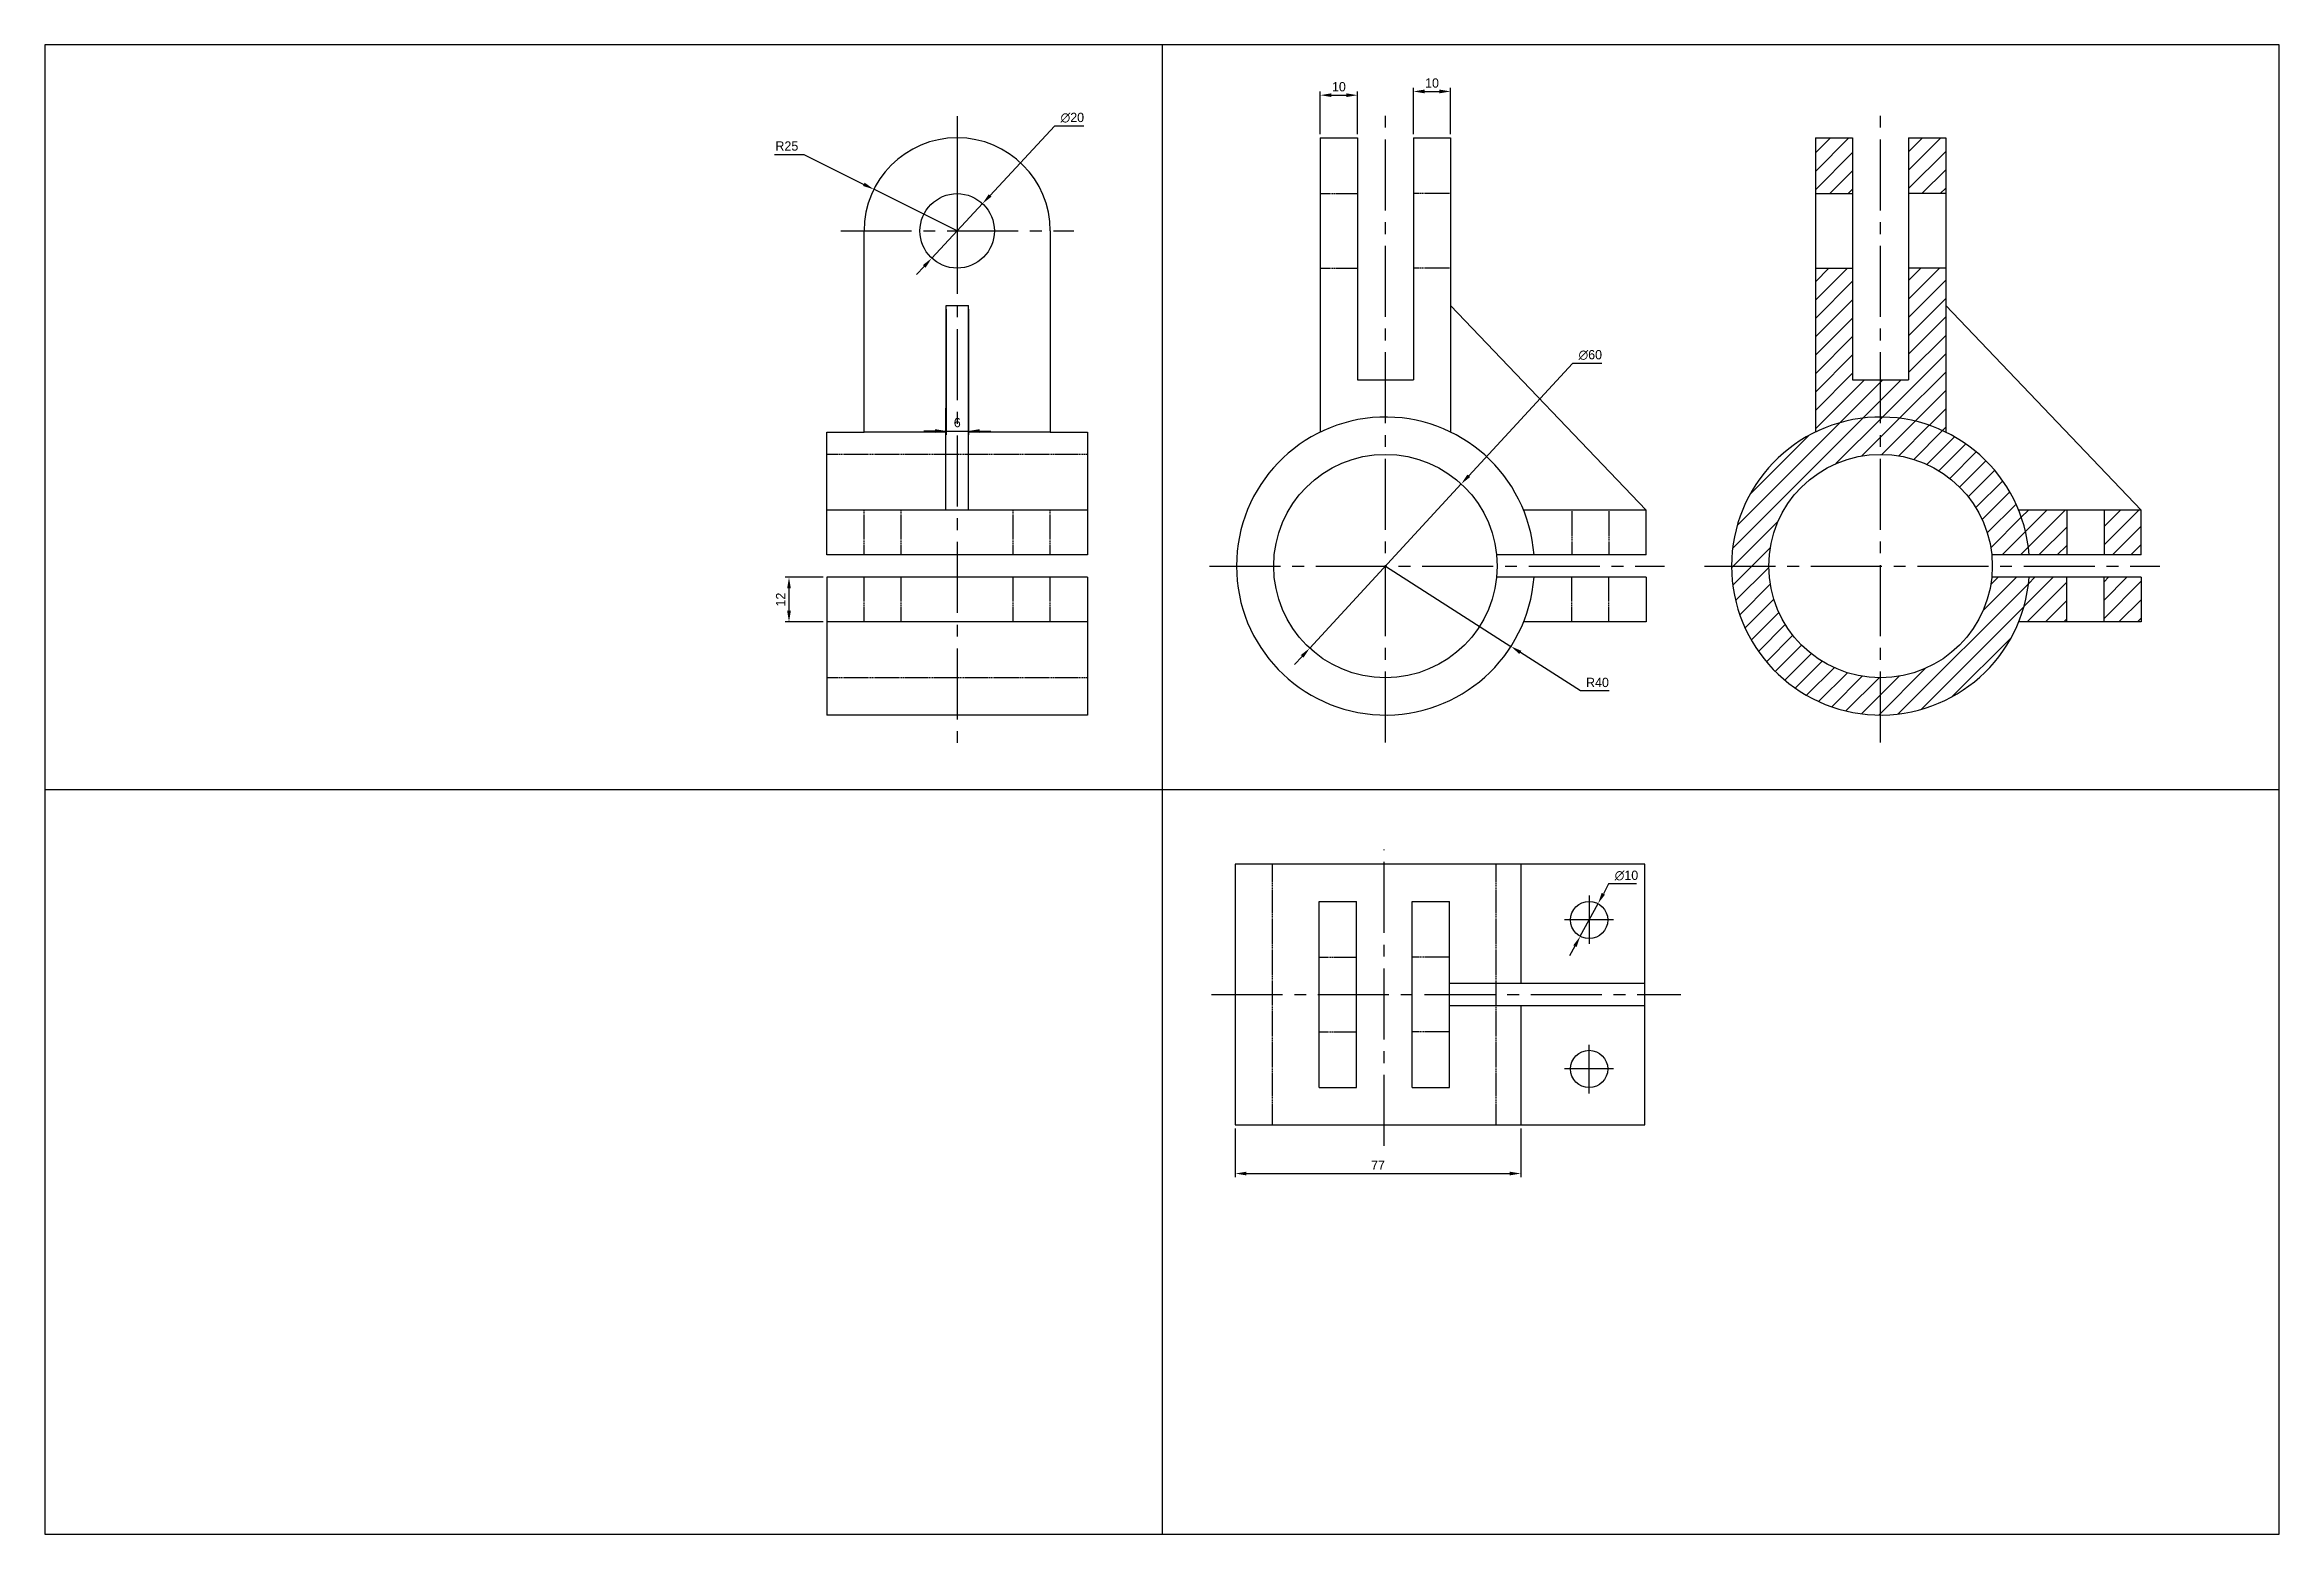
# Model space of a CAD drawing. Header units: millimetres. Extents: x 0 to 600, y 0 to 400.
import ezdxf

# ---------------------------------------------------------------- set-up
doc = ezdxf.new("R2010")
doc.units = ezdxf.units.MM
doc.linetypes.add('CENTER2', pattern=[28.575000000000003, 19.05, -3.175, 3.175, -3.175])
doc.linetypes.add('HIDDEN2', pattern=[0.1875, 0.125, -0.0625])
doc.layers.get('0').update_dxf_attribs({"true_color": 0xe7f0ff})
for name, color, linetype in [('Centre', 2, 'CENTER2'), ('Dimension', 30, 'Continuous'), ('Hatch', 6, 'Continuous'), ('hidden', 3, 'HIDDEN2')]:
    doc.layers.add(name, color=color, linetype=linetype)
doc.dimstyles.new('ISO-25', dxfattribs={"dimtxt": 2.5, "dimasz": 3, "dimexe": 1, "dimexo": 1, "dimgap": 1, "dimtad": 1, "dimtoh": 1, "dimdec": 0, "dimtxsty": 'Standard', "dimcen": 1, "dimadec": 0, "dimazin": 0, "dimtfac": 1, "dimtdec": 0, "dimtmove": 0, "dimatfit": 3, "dimfxl": 1, "dimarcsym": 0})

# ---------------------------------------------------------------- blocks, each defined once
blk = doc.blocks.new('*D13')
at = {"layer": 'Defpoints', "color": 0, "transparency": 16777216}
for p in [(251.8070048896144, 357.3256183652144), (238.1929951103856, 342.6743816347858)]:
    blk.add_point(p, dxfattribs=at)
at = {"layer": 'Dimension', "color": 0, "lineweight": -2, "transparency": 16777216}
for p, q in [((271.1476120163881, 378.1397516088171), (253.8491063564987, 359.5233038747787)), ((279.0481918253919, 378.1397516088171), (271.1476120163881, 378.1397516088171)), ((238.1929951103856, 342.6743816347858), (251.8070048896144, 357.3256183652144)), ((236.1508936435013, 340.4766961252215), (234.108792176617, 338.2790106156572))]:
    blk.add_line(p, q, dxfattribs=at)
at = {"layer": 'Dimension', "color": 0, "transparency": 16777216}
for points in [[(253.4828254382379, 359.8636541192594), (254.2153872747594, 359.182953630298), (251.8070048896144, 357.3256183652144)], [(235.7846127252406, 340.8170463697022), (236.5171745617621, 340.1363458807407), (238.1929951103856, 342.6743816347858)]]:
    blk.add_solid(points, dxfattribs=at)
at = {"layer": 'Dimension', "color": 0, "transparency": 16777216, "insert": (275.9231918253919, 380.3897516088171), "char_height": 2.5, "attachment_point": 5}
blk.add_mtext('∅20', dxfattribs=at)
blk = doc.blocks.new('*D14')
at = {"layer": 'Defpoints', "color": 0, "transparency": 16777216}
for p in [(222.6301191242022, 361.1619187240642), (244.9999999999999, 350)]:
    blk.add_point(p, dxfattribs=at)
at = {"layer": 'Dimension', "color": 0, "lineweight": -2, "transparency": 16777216}
for p, q in [((195.9401886924942, 370.5231605201471), (203.8690199794429, 370.5231605201471)), ((203.8690199794429, 370.5231605201471), (219.9457334191064, 362.5013489709519)), ((244.9999999999999, 350), (222.6301191242022, 361.1619187240642))]:
    blk.add_line(p, q, dxfattribs=at)
at = {"layer": 'Dimension', "color": 0, "transparency": 16777216}
blk.add_solid([(220.1689717935877, 362.9487465884679), (219.7224950446251, 362.053951353436), (222.6301191242022, 361.1619187240642)], dxfattribs=at)
at = {"layer": 'Dimension', "color": 0, "transparency": 16777216, "insert": (199.2735220258275, 372.7731605201471), "char_height": 2.5, "attachment_point": 5}
blk.add_mtext('R25', dxfattribs=at)
blk = doc.blocks.new('*D15')
at = {"layer": 'Defpoints', "color": 0, "transparency": 16777216}
for p in [(380.3444118564236, 282.0477868779661), (339.6555881435764, 237.9522131220339)]:
    blk.add_point(p, dxfattribs=at)
at = {"layer": 'Dimension', "color": 0, "lineweight": -2, "transparency": 16777216}
for p, q in [((410.2217459256881, 314.426658220612), (382.3788530420659, 284.2525655657627)), ((418.1223257346921, 314.426658220612), (410.2217459256881, 314.426658220612)), ((339.6555881435764, 237.9522131220339), (380.3444118564236, 282.0477868779661)), ((337.6211469579341, 235.7474344342373), (335.5867057722917, 233.5426557464407))]:
    blk.add_line(p, q, dxfattribs=at)
at = {"layer": 'Dimension', "color": 0, "transparency": 16777216}
for points in [[(382.0113899274331, 284.591639096703), (382.7463161566986, 283.9134920348223), (380.3444118564236, 282.0477868779661)], [(337.2536838433013, 236.0865079651777), (337.9886100725669, 235.4083609032969), (339.6555881435764, 237.9522131220339)]]:
    blk.add_solid(points, dxfattribs=at)
at = {"layer": 'Dimension', "color": 0, "transparency": 16777216, "insert": (414.9973257346921, 316.676658220612), "char_height": 2.5, "attachment_point": 5}
blk.add_mtext('∅60', dxfattribs=at)
blk = doc.blocks.new('*D16')
at = {"layer": 'Defpoints', "color": 0, "transparency": 16777216}
for p in [(360, 260), (393.6873247057456, 238.4323354493431)]:
    blk.add_point(p, dxfattribs=at)
at = {"layer": 'Dimension', "color": 0, "lineweight": -2, "transparency": 16777216}
for p, q in [((360, 260), (393.6873247057456, 238.4323354493431)), ((412.3424293288116, 226.4887619485636), (396.2138740586765, 236.8147606080439)), ((420.0465562046644, 226.4887619485636), (412.3424293288116, 226.4887619485636))]:
    blk.add_line(p, q, dxfattribs=at)
at = {"layer": 'Dimension', "color": 0, "transparency": 16777216}
blk.add_solid([(396.4834698655598, 237.2358521668656), (395.9442782517933, 236.393669049222), (393.6873247057456, 238.4323354493431)], dxfattribs=at)
at = {"layer": 'Dimension', "color": 0, "transparency": 16777216, "insert": (416.9215562046645, 228.7387619485636), "char_height": 2.5, "attachment_point": 5}
blk.add_mtext('R40', dxfattribs=at)
blk = doc.blocks.new('*D17')
at = {"layer": 'Defpoints', "color": 0, "transparency": 16777216}
for p in [(417.070136684596, 169.3631245084593), (412.3030685886397, 160.5725009942531)]:
    blk.add_point(p, dxfattribs=at)
at = {"layer": 'Dimension', "color": 0, "lineweight": -2, "transparency": 16777216}
for p, q in [((419.9303775421699, 174.6374986169832), (418.5002571133829, 172.0003115627211)), ((427.4142906845074, 174.6374986169832), (419.9303775421699, 174.6374986169832)), ((412.3030685886397, 160.5725009942531), (417.070136684596, 169.3631245084593)), ((410.8729481598527, 157.9353139399912), (409.4428277310658, 155.2981268857294))]:
    blk.add_line(p, q, dxfattribs=at)
at = {"layer": 'Dimension', "color": 0, "transparency": 16777216}
for points in [[(418.0607259376726, 172.238664967519), (418.9397882890933, 171.7619581579233), (417.070136684596, 169.3631245084593)], [(410.4334169841425, 158.1736673447891), (411.3124793355631, 157.6969605351934), (412.3030685886397, 160.5725009942531)]]:
    blk.add_solid(points, dxfattribs=at)
at = {"layer": 'Dimension', "color": 0, "transparency": 16777216, "insert": (424.705957351174, 176.8874986169831), "char_height": 2.5, "attachment_point": 5}
blk.add_mtext('∅10', dxfattribs=at)
blk = doc.blocks.new('*D18')
at = {"layer": 'Defpoints', "color": 0, "transparency": 16777216}
for p in [(352.5, 386.4422955717977), (342.5, 375), (352.5, 375)]:
    blk.add_point(p, dxfattribs=at)
at = {"layer": 'Dimension', "color": 0, "lineweight": -2, "transparency": 16777216}
for p, q in [((342.5, 376), (342.5, 387.4422955717977)), ((345.5, 386.4422955717977), (349.5, 386.4422955717977)), ((352.5, 376), (352.5, 387.4422955717977))]:
    blk.add_line(p, q, dxfattribs=at)
at = {"layer": 'Dimension', "color": 0, "transparency": 16777216}
for points in [[(345.5, 386.9422955717977), (345.5, 385.9422955717977), (342.5, 386.4422955717977)], [(349.5, 386.9422955717977), (349.5, 385.9422955717977), (352.5, 386.4422955717977)]]:
    blk.add_solid(points, dxfattribs=at)
at = {"layer": 'Dimension', "color": 0, "transparency": 16777216, "insert": (347.5, 388.6922955717977), "char_height": 2.5, "attachment_point": 5}
blk.add_mtext('10', dxfattribs=at)
blk = doc.blocks.new('*D19')
at = {"layer": 'Defpoints', "color": 0, "transparency": 16777216}
for p in [(377.5, 387.4422955717977), (367.5, 375), (377.5, 375)]:
    blk.add_point(p, dxfattribs=at)
at = {"layer": 'Dimension', "color": 0, "lineweight": -2, "transparency": 16777216}
for p, q in [((367.5, 376), (367.5, 388.4422955717977)), ((370.5, 387.4422955717977), (374.5, 387.4422955717977)), ((377.5, 376), (377.5, 388.4422955717977))]:
    blk.add_line(p, q, dxfattribs=at)
at = {"layer": 'Dimension', "color": 0, "transparency": 16777216}
for points in [[(370.5, 387.9422955717977), (370.5, 386.9422955717977), (367.5, 387.4422955717977)], [(374.5, 387.9422955717977), (374.5, 386.9422955717977), (377.5, 387.4422955717977)]]:
    blk.add_solid(points, dxfattribs=at)
at = {"layer": 'Dimension', "color": 0, "transparency": 16777216, "insert": (372.5, 389.6922955717977), "char_height": 2.5, "attachment_point": 5}
blk.add_mtext('10', dxfattribs=at)
blk = doc.blocks.new('*D20')
at = {"layer": 'Defpoints', "color": 0, "transparency": 16777216}
for p in [(242.0304611766593, 330.001575556486), (248.0304603491998, 329.9984244435141), (248.0304603491998, 296.2601957096545)]:
    blk.add_point(p, dxfattribs=at)
at = {"layer": 'Dimension', "color": 0, "lineweight": -2, "transparency": 16777216}
for p, q in [((242.0304611766593, 329.001575556486), (242.0304611766593, 295.2601957096545)), ((248.0304603491998, 328.9984244435141), (248.0304603491998, 295.2601957096545)), ((239.0304611766593, 296.2601957096545), (236.0304611766593, 296.2601957096545)), ((242.0304611766593, 296.2601957096545), (248.0304603491998, 296.2601957096545)), ((251.0304603491998, 296.2601957096545), (254.0304603491998, 296.2601957096545))]:
    blk.add_line(p, q, dxfattribs=at)
at = {"layer": 'Dimension', "color": 0, "transparency": 16777216}
for points in [[(239.0304611766593, 296.7601957096545), (239.0304611766593, 295.7601957096545), (242.0304611766593, 296.2601957096545)], [(251.0304603491998, 296.7601957096545), (251.0304603491998, 295.7601957096545), (248.0304603491998, 296.2601957096545)]]:
    blk.add_solid(points, dxfattribs=at)
at = {"layer": 'Dimension', "color": 0, "transparency": 16777216, "insert": (245.0304607629296, 298.5101957096545), "char_height": 2.5, "attachment_point": 5}
blk.add_mtext('6', dxfattribs=at)
blk = doc.blocks.new('*D21')
at = {"layer": 'Defpoints', "color": 0, "transparency": 16777216}
for p in [(319.6866026366179, 109.9678127513561), (396.3184341166074, 109.9678127513562), (396.3184341166074, 96.8768865916395)]:
    blk.add_point(p, dxfattribs=at)
at = {"layer": 'Dimension', "color": 0, "lineweight": -2, "transparency": 16777216}
for p, q in [((319.6866026366179, 108.9678127513561), (319.6866026366179, 95.8768865916395)), ((396.3184341166074, 108.9678127513562), (396.3184341166074, 95.8768865916395)), ((322.6866026366179, 96.8768865916395), (393.3184341166074, 96.8768865916395))]:
    blk.add_line(p, q, dxfattribs=at)
at = {"layer": 'Dimension', "color": 0, "transparency": 16777216}
for points in [[(322.6866026366179, 97.3768865916395), (322.6866026366179, 96.3768865916395), (319.6866026366179, 96.8768865916395)], [(393.3184341166074, 97.3768865916395), (393.3184341166074, 96.3768865916395), (396.3184341166074, 96.8768865916395)]]:
    blk.add_solid(points, dxfattribs=at)
at = {"layer": 'Dimension', "color": 0, "transparency": 16777216, "insert": (358.0025183766126, 99.1268865916395), "char_height": 2.5, "attachment_point": 5}
blk.add_mtext('77', dxfattribs=at)
blk = doc.blocks.new('*D22')
at = {"layer": 'Defpoints', "color": 0, "transparency": 16777216}
for p in [(210.0000000000001, 257.0000000000001), (199.8462565639915, 245.0000000000001), (210.0000000000001, 245.0000000000001)]:
    blk.add_point(p, dxfattribs=at)
at = {"layer": 'Dimension', "color": 0, "lineweight": -2, "transparency": 16777216}
for p, q in [((209.0000000000001, 257.0000000000001), (198.8462565639915, 257.0000000000001)), ((199.8462565639915, 254.0000000000001), (199.8462565639915, 248.0000000000001)), ((209.0000000000001, 245.0000000000001), (198.8462565639915, 245.0000000000001))]:
    blk.add_line(p, q, dxfattribs=at)
at = {"layer": 'Dimension', "color": 0, "transparency": 16777216}
for points in [[(199.3462565639915, 254.0000000000001), (200.3462565639915, 254.0000000000001), (199.8462565639915, 257.0000000000001)], [(199.3462565639915, 248.0000000000001), (200.3462565639915, 248.0000000000001), (199.8462565639915, 245.0000000000001)]]:
    blk.add_solid(points, dxfattribs=at)
at = {"layer": 'Dimension', "color": 0, "transparency": 16777216, "insert": (197.5962565639915, 251), "char_height": 2.5, "attachment_point": 5, "rotation": 90}
blk.add_mtext('12', dxfattribs=at)

msp = doc.modelspace()

# ---------------------------------------------------------------- hatches: boundary and pattern name
at = {"layer": 'Hatch'}
h = msp.add_hatch(dxfattribs=at)
h.set_pattern_fill('ANSI31', color=256, scale=1.1)
h.set_pattern_definition([(45, (492.9301070739149, 260), (-2.469570433294018, 2.469570433294018), [])])
h.paths.add_polyline_path([(485.4301070739152, 375), (475.4301070739152, 375), (475.4301070739152, 360), (485.4301070739152, 360)])
h.paths.add_polyline_path([(510.4301070739152, 375), (500.4301070739152, 375), (500.4301070739152, 360), (510.4301070739152, 360)])
h.paths.add_polyline_path([(510.4301070739152, 340), (500.4301070739152, 340), (500.4301070739152, 309.9999999999999), (492.9301070739152, 309.9999999999999), (492.9301070739152, 300.0000000000003, -0.113690217616102), (510.4301070739152, 295.9687364248456)])
h.paths.add_polyline_path([(492.9301070739152, 309.9999999999999), (485.4301070739152, 309.9999999999999), (485.4301070739152, 340), (475.4301070739152, 340), (475.4301070739152, 295.9687364248459, -0.1136902176161016), (492.9301070739152, 300.0000000000003)])
h.paths.add_polyline_path([(492.9301070739152, 300.0000000000003, 0.4142135623730972), (452.9301070739146, 260), (462.9301070739152, 260, -0.4142135623730951), (492.9301070739152, 290)])
h.paths.add_polyline_path([(492.9301070739152, 300.0000000000003), (492.9301070739152, 290, -0.3851703882147267), (522.7797301871138, 263), (532.8174484242735, 263, 0.3923929914752279)])
h.paths.add_polyline_path([(532.8174484242735, 257), (522.7797301871138, 257, -0.3851703882147267), (492.9301070739152, 230), (492.9301070739152, 219.9999999999997, 0.392392991475228)])
h.paths.add_polyline_path([(462.9301070739152, 260), (452.9301070739146, 260, 0.4142135623730984), (492.9301070739152, 219.9999999999995), (492.9301070739152, 230, -0.4142135623730951)])
h.paths.add_polyline_path([(542.9301070739152, 257), (532.8174484242735, 257, -0.07748609251943854), (530.0110995093936, 245), (542.9301070739152, 245)])
h.paths.add_polyline_path([(542.9301070739152, 275), (530.0110995093936, 275, -0.0774860925194385), (532.8174484242735, 263), (542.9301070739152, 263)])
h.paths.add_polyline_path([(562.9301070739152, 275), (552.9301070739152, 275), (552.9301070739152, 263), (562.9301070739152, 263)])
h.paths.add_polyline_path([(562.9301070739152, 257), (552.9301070739152, 257), (552.9301070739152, 245), (562.9301070739152, 245)])

# ---------------------------------------------------------------- linework, layer by layer
for p, q in [((300, 400), (300, 0)), ((245, 375), (245, 350)), ((342.5, 375), (342.5, 295.9687364248454)), ((342.5, 375), (352.5, 375)), ((352.5, 375), (352.5000000000001, 309.9999999999999)), ((367.5, 375), (367.5, 309.9999999999999)), ((367.5, 375), (377.5, 375)), ((377.5, 375), (377.5, 295.9687364248454)), ((475.4301070739152, 375), (475.4301070739152, 295.9687364248454)), ((475.4301070739152, 375), (485.4301070739152, 375)), ((485.4301070739152, 375), (485.4301070739152, 309.9999999999999)), ((500.4301070739152, 375), (500.4301070739152, 309.9999999999999)), ((500.4301070739152, 375), (510.4301070739152, 375)), ((510.4301070739152, 375), (510.4301070739152, 295.9687364248454)), ((475.4301070739152, 360), (485.4301070739152, 360)), ((510.4301070739152, 360), (500.4301070739152, 360)), ((220, 295.9687364248455), (220, 350)), ((270, 350), (270, 295.9687364248454)), ((475.4301070739152, 340), (485.4301070739152, 340)), ((510.4301070739152, 340), (500.4301070739152, 340)), ((242.0015751429735, 275), (242.0304611766593, 330.001575556486)), ((242.0304611766593, 330.001575556486), (248.0304603491998, 329.9984244435141)), ((377.5, 330), (430, 275)), ((510.4301070739152, 330), (562.9301070739152, 275)), ((248.001575970433, 275), (248.0304603491998, 329.998424443514)), ((352.5000000000001, 309.9999999999999), (367.5, 309.9999999999999)), ((485.4301070739152, 309.9999999999999), (500.4301070739152, 309.9999999999999)), ((210, 263), (210, 295.9687364248455)), ((210, 295.9687364248455), (220, 295.9687364248455)), ((242.0125876207178, 295.9687364248454), (220, 295.9687364248454)), ((270, 295.9687364248454), (248.0125884481774, 295.9687364248454)), ((270, 295.9687364248454), (280, 295.9687364248454)), ((280, 295.9687364248454), (280, 263)), ((280, 275), (210, 275)), ((430, 275), (397.0809924354783, 275)), ((430, 263), (430, 275)), ((562.9301070739152, 275), (530.0110995093935, 275)), ((542.9301070739152, 275), (542.9301070739152, 263)), ((552.9301070739152, 275), (552.9301070739152, 263)), ((562.9301070739152, 263), (562.9301070739152, 275)), ((280, 263), (210, 263)), ((430, 263), (389.8496231131986, 263)), ((562.9301070739152, 263), (522.7797301871138, 263)), ((210, 257), (210, 220)), ((280, 257), (210, 257)), ((280, 257), (280, 220)), ((430, 257), (389.8496231131986, 257)), ((430, 257), (430, 245)), ((562.9301070739152, 257), (522.7797301871138, 257)), ((542.9301070739152, 245), (542.9301070739152, 257)), ((552.9301070739152, 245), (552.9301070739152, 257)), ((562.9301070739152, 257), (562.9301070739152, 245)), ((280, 245), (210, 245)), ((430, 245), (397.0809924354783, 245)), ((562.9301070739152, 245), (530.0110995093935, 245)), ((280, 220), (210, 220)), ((0, 200), (600, 200)), ((396.3184341166072, 179.9678127513562), (319.6866026366178, 179.9678127513561)), ((319.6866026366178, 179.9678127513561), (319.6866026366179, 109.9678127513561)), ((396.3184341166073, 179.9678127513561), (396.3184341166073, 147.9678127513562)), ((429.6866026366178, 179.9678127513562), (396.3184341166073, 179.9678127513562)), ((429.6866026366179, 109.9678127513562), (429.6866026366178, 179.9678127513562)), ((342.1866026366179, 119.967812751356), (342.1866026366178, 169.9678127513561)), ((342.1866026366178, 169.9678127513561), (352.1866026366178, 169.9678127513561)), ((352.1866026366179, 119.9678127513561), (352.1866026366178, 169.9678127513561)), ((367.1866026366179, 119.9678127513561), (367.1866026366178, 169.9678127513561)), ((367.1866026366178, 169.9678127513561), (377.1866026366178, 169.9678127513561)), ((377.1866026366179, 119.9678127513561), (377.1866026366178, 169.9678127513561)), ((377.1866026366178, 147.9678127513561), (429.6866026366178, 147.9678127513561)), ((377.1866026366178, 141.9678127513561), (429.6866026366178, 141.9678127513561)), ((396.3184341166073, 141.9678127513562), (396.3184341166074, 109.9678127513562)), ((342.1866026366179, 119.9678127513561), (352.1866026366179, 119.9678127513561)), ((367.1866026366179, 119.9678127513561), (377.1866026366179, 119.9678127513561)), ((319.6866026366179, 109.9678127513561), (396.3184341166074, 109.9678127513562)), ((396.3184341166074, 109.9678127513562), (429.6866026366179, 109.9678127513562))]:
    msp.add_line(p, q)
msp.add_lwpolyline([(0, 0), (600, 0), (600, 400), (0, 400)], close=True)
for centre, radius in [((245, 350), 10), ((360, 260), 30), ((492.9301070739152, 260), 30), ((414.6866026366178, 164.9678127513562), 5), ((414.6866026366179, 124.9678127513562), 5)]:
    msp.add_circle(centre, radius)
for centre, radius, start, end in [((245, 350), 25, 0, 180), ((360, 260), 40, 4.301222304670364, 355.6987776953296), ((492.9301070739152, 260), 40, 4.301222304670424, 355.6987776953296)]:
    msp.add_arc(centre, radius, start, end)
at = {"layer": 'Centre'}
for p, q in [((245, 380.7662114914228), (245, 211.7541799278861)), ((360, 212.6206886247764), (360, 383.4753457344123)), ((492.9301070739152, 212.6206886247764), (492.9301070739152, 383.4753457344123)), ((213.721267445233, 350), (276.3396540806261, 350)), ((312.7450153773043, 260), (434.9568230775785, 260)), ((445.6751224512195, 260), (567.8869301514937, 260)), ((359.6866026366179, 104.3326719447959), (359.6866026366178, 183.8638596930013)), ((414.6866026366177, 171.5380848554214), (414.6866026366178, 158.5136964962494)), ((421.2284459794154, 164.9678127513562), (408.1166523314504, 164.9678127513562)), ((313.3092615771938, 144.9678127513561), (439.2680318618658, 144.9678127513562)), ((414.6866026366179, 118.397540647291), (414.6866026366179, 131.421929006463)), ((421.2284459794155, 124.9678127513562), (408.1166523314505, 124.9678127513562))]:
    msp.add_line(p, q, dxfattribs=at)
at = {"layer": 'hidden'}
for p, q in [((342.5, 360), (352.5, 360)), ((377.5, 360), (367.5, 360)), ((342.5, 340), (352.5, 340)), ((377.5, 340), (367.5, 340)), ((280, 290), (210, 290)), ((220, 263), (220, 275)), ((230, 263), (230, 275)), ((260, 263), (260, 275)), ((270, 263), (270, 275)), ((410, 275), (410, 263)), ((420, 275), (420, 263)), ((220, 245), (220, 257)), ((230, 245), (230, 257)), ((260, 245), (260, 257)), ((270, 245), (270, 257)), ((410, 245), (410, 257)), ((420, 245), (420, 257)), ((280, 230), (210, 230)), ((329.6866026366179, 109.9678127513561), (329.6866026366178, 179.9678127513561)), ((389.6866026366179, 109.9678127513562), (389.6866026366178, 179.9678127513562)), ((342.1866026366178, 154.967812751356), (352.1866026366178, 154.9678127513561)), ((377.1866026366178, 154.9678127513561), (367.1866026366178, 154.9678127513561)), ((342.1866026366178, 134.9678127513561), (352.1866026366178, 134.9678127513561)), ((377.1866026366178, 134.9678127513561), (367.1866026366178, 134.9678127513561))]:
    msp.add_line(p, q, dxfattribs=at)

# ---------------------------------------------------------------- dimensions: what is measured, and where the dimension line sits
at = {"layer": 'Dimension'}
for base, p1, p2, picture, middle in [((352.5, 386.4422955717977), (342.5, 375), (352.5, 375), '*D18', (347.5, 388.6922955717977)), ((377.5, 387.4422955717977), (367.5, 375), (377.5, 375), '*D19', (372.5, 389.6922955717977)), ((248.0304603491998, 296.2601957096545), (242.0304611766593, 330.001575556486), (248.0304603491998, 329.9984244435141), '*D20', (245.0304607629296, 298.5101957096545)), ((396.3184341166074, 96.8768865916395), (319.6866026366179, 109.9678127513561), (396.3184341166074, 109.9678127513562), '*D21', (358.0025183766126, 99.1268865916395))]:
    dim = msp.add_linear_dim(base=base, p1=p1, p2=p2, dimstyle='ISO-25', dxfattribs=at)
    dim.commit()
    dim.dimension.update_dxf_attribs({"geometry": picture, "text_midpoint": middle})
for p1, p2, picture, middle in [((238.1929951103856, 342.6743816347858), (251.8070048896144, 357.3256183652144), '*D13', (275.9231918253919, 378.1397516088171)), ((339.6555881435764, 237.9522131220339), (380.3444118564236, 282.0477868779661), '*D15', (414.9973257346921, 314.426658220612)), ((412.3030685886397, 160.5725009942531), (417.070136684596, 169.3631245084593), '*D17', (424.705957351174, 174.6374986169831))]:
    dim = msp.add_diameter_dim_2p(p1=p1, p2=p2, dimstyle='ISO-25', dxfattribs=at)
    dim.commit()
    dim.dimension.update_dxf_attribs({"geometry": picture, "text_midpoint": middle, "dimtype": 163})
for center, mpoint, picture, middle in [((244.9999999999999, 350), (222.6301191242022, 361.1619187240642), '*D14', (199.2735220258275, 370.5231605201471)), ((360, 260), (393.6873247057456, 238.4323354493431), '*D16', (416.9215562046645, 226.4887619485636))]:
    dim = msp.add_radius_dim(center=center, mpoint=mpoint, dimstyle='ISO-25', dxfattribs=at)
    dim.commit()
    dim.dimension.update_dxf_attribs({"geometry": picture, "text_midpoint": middle, "dimtype": 164})
dim = msp.add_linear_dim(base=(199.8462565639915, 245.0000000000001), p1=(210, 257), p2=(210, 245), angle=90, dimstyle='ISO-25', dxfattribs=at)
dim.commit()
dim.dimension.update_dxf_attribs({"geometry": '*D22', "text_midpoint": (197.5962565639915, 251)})

doc.saveas('drawing.dxf')
